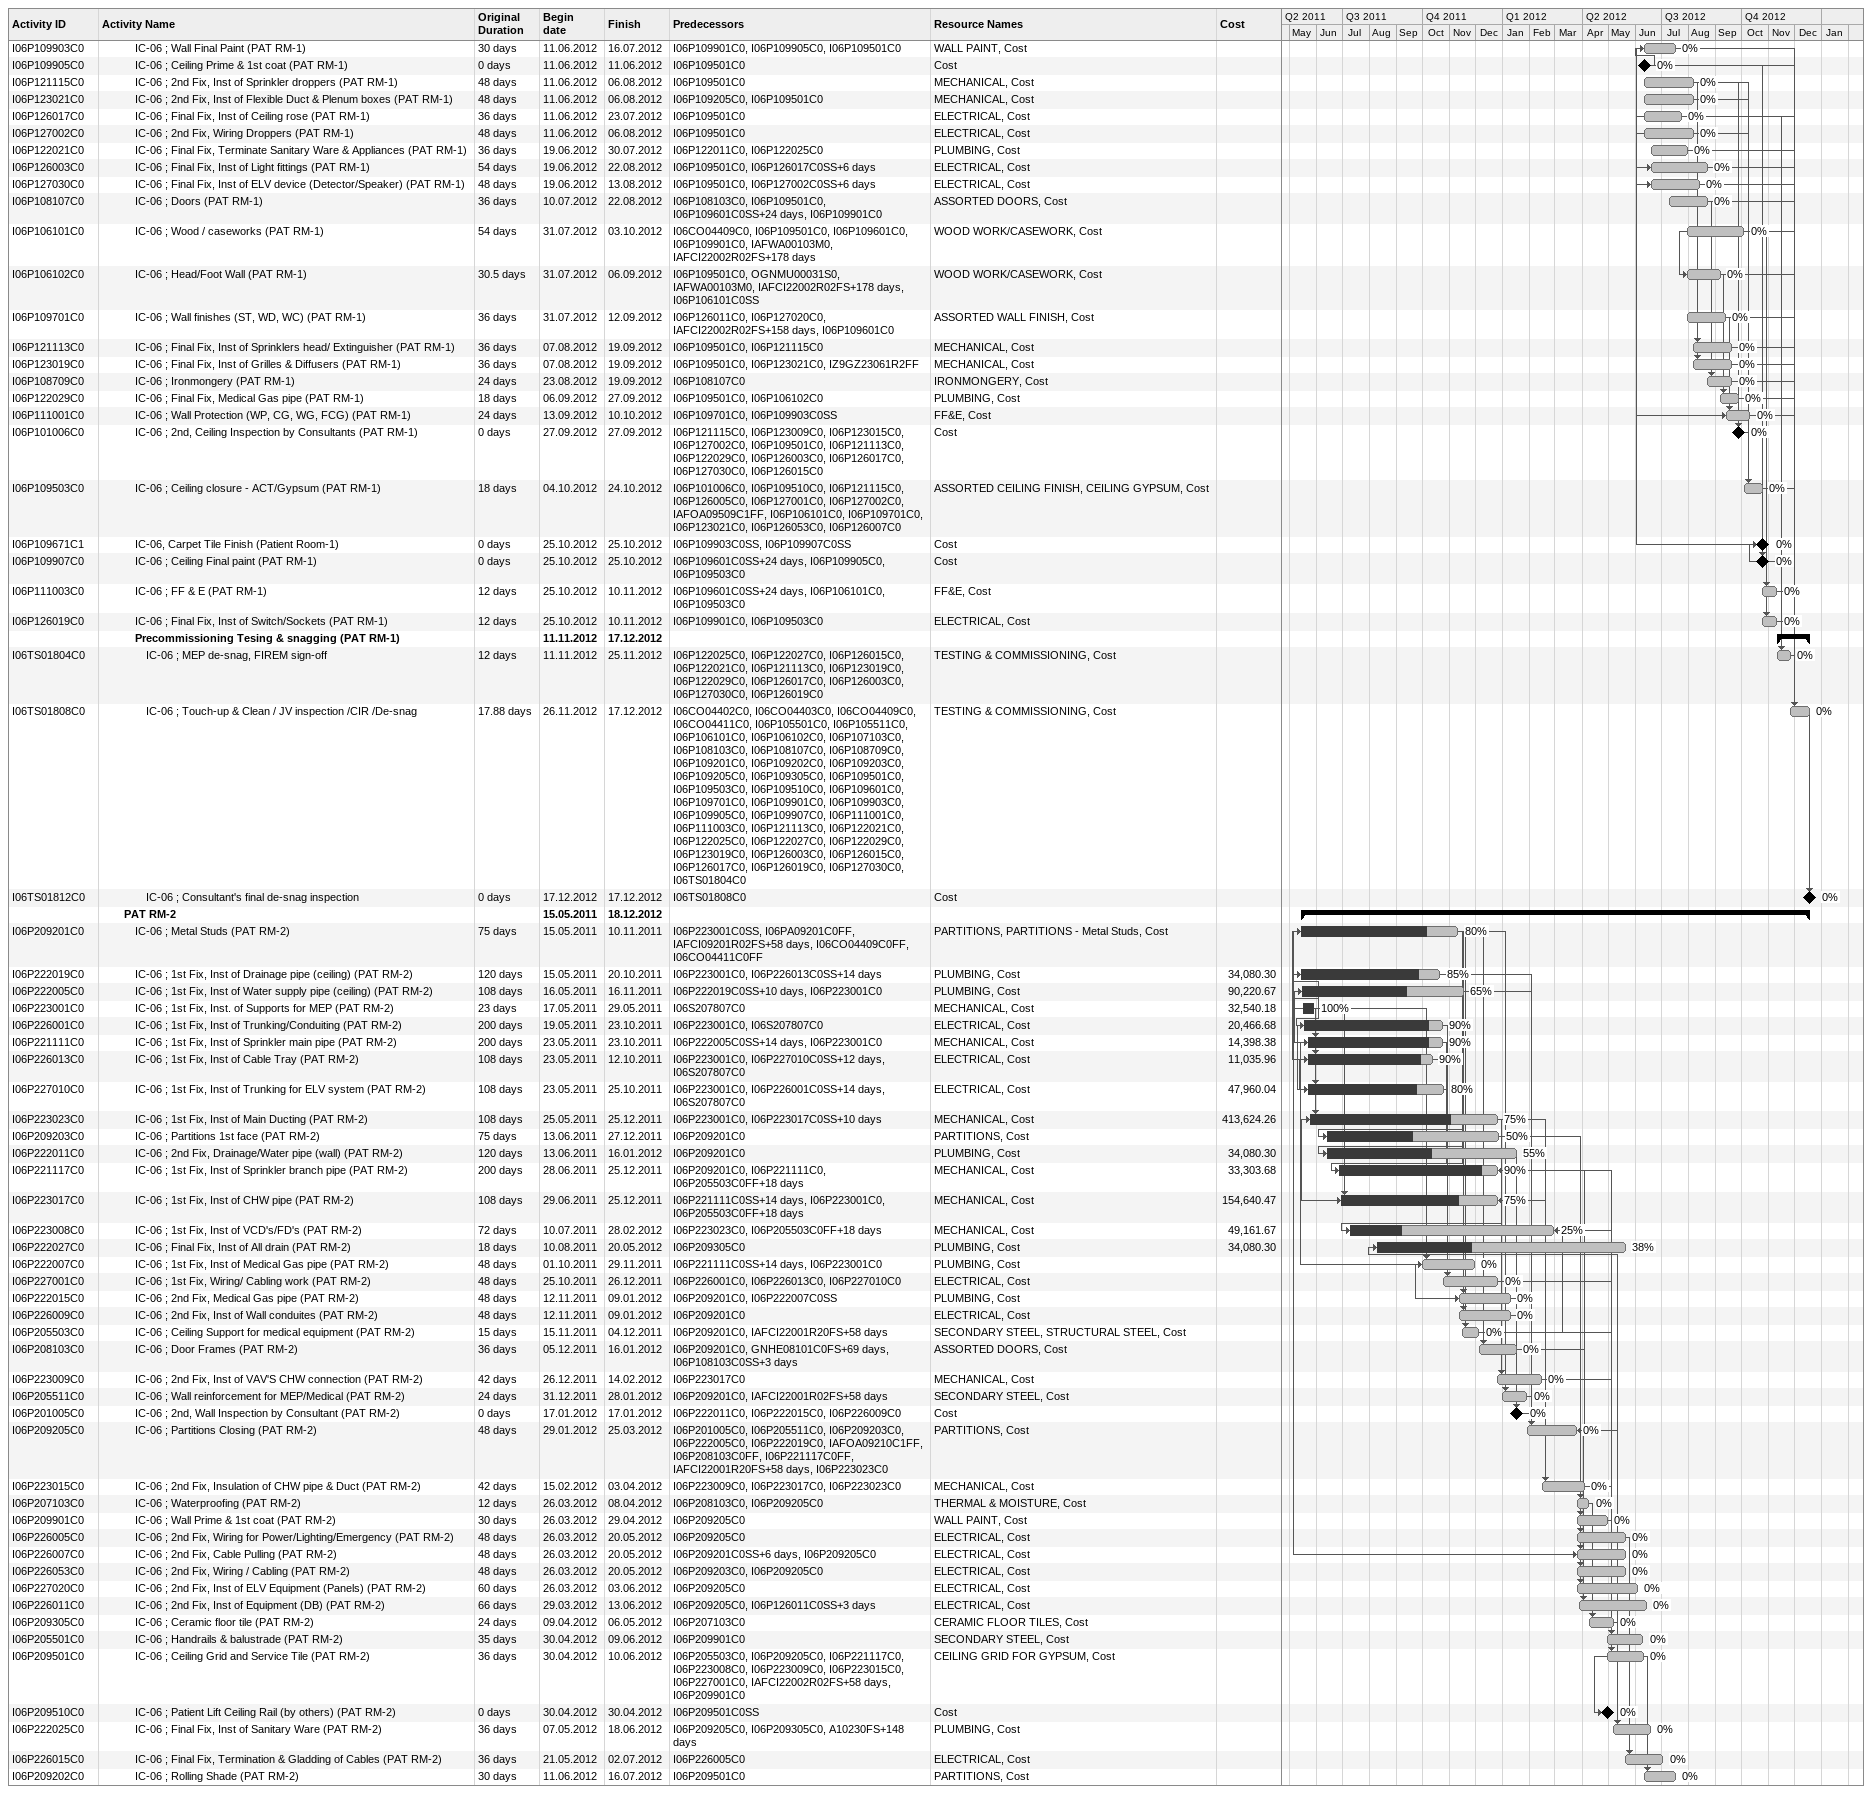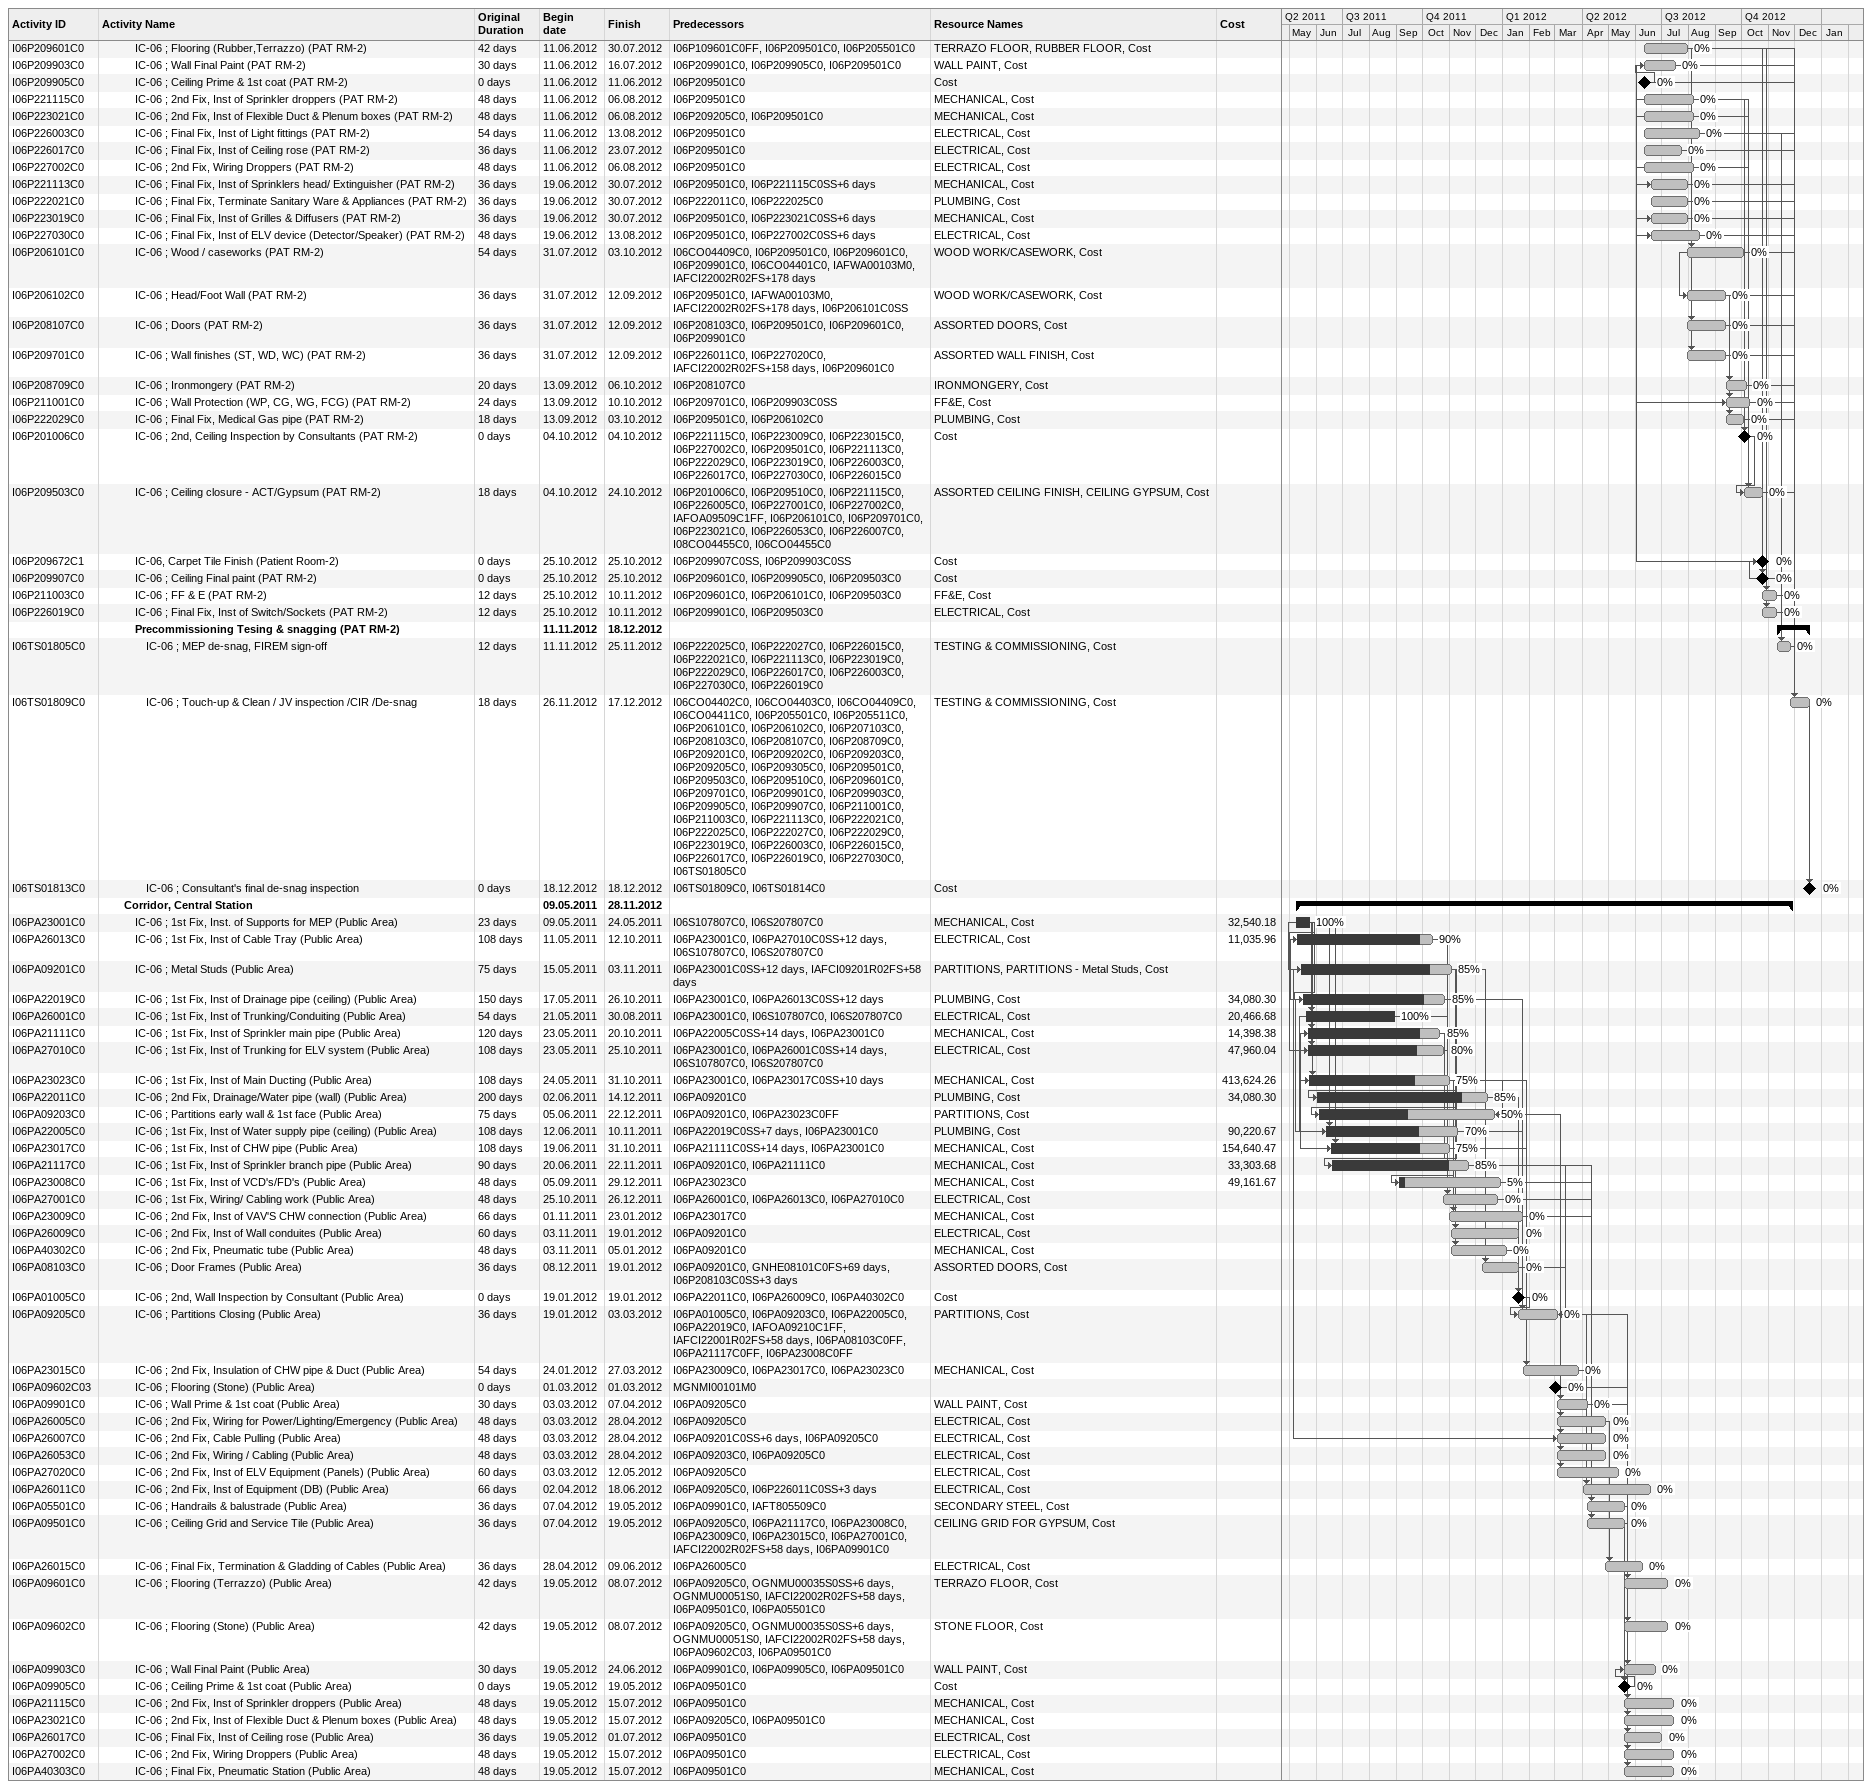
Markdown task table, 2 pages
| ID | Level | Task | Original duration | Start | Finish | Predecessors | Resources | % complete | Cost |
|---|---|---|---|---|---|---|---|---|---|
| I06P109903C0 | 4 | IC-06 ; Wall Final Paint (PAT RM-1) | 30d | 2012-06-11 | 2012-07-16 | I06P109901C0, I06P109905C0, I06P109501C0 | WALL PAINT, Cost | 0 |  |
| I06P109905C0 | 4 | IC-06 ; Ceiling Prime & 1st coat (PAT RM-1) | 0d | 2012-06-11 | 2012-06-11 | I06P109501C0 | Cost | 0 |  |
| I06P121115C0 | 4 | IC-06 ; 2nd Fix, Inst of Sprinkler droppers (PAT RM-1) | 48d | 2012-06-11 | 2012-08-06 | I06P109501C0 | MECHANICAL, Cost | 0 |  |
| I06P123021C0 | 4 | IC-06 ; 2nd Fix, Inst of Flexible Duct & Plenum boxes (PAT RM-1) | 48d | 2012-06-11 | 2012-08-06 | I06P109205C0, I06P109501C0 | MECHANICAL, Cost | 0 |  |
| I06P126017C0 | 4 | IC-06 ; Final Fix, Inst of Ceiling rose (PAT RM-1) | 36d | 2012-06-11 | 2012-07-23 | I06P109501C0 | ELECTRICAL, Cost | 0 |  |
| I06P127002C0 | 4 | IC-06 ; 2nd Fix, Wiring Droppers (PAT RM-1) | 48d | 2012-06-11 | 2012-08-06 | I06P109501C0 | ELECTRICAL, Cost | 0 |  |
| I06P122021C0 | 4 | IC-06 ; Final Fix, Terminate Sanitary Ware & Appliances (PAT RM-1) | 36d | 2012-06-19 | 2012-07-30 | I06P122011C0, I06P122025C0 | PLUMBING, Cost | 0 |  |
| I06P126003C0 | 4 | IC-06 ; Final Fix, Inst of Light fittings (PAT RM-1) | 54d | 2012-06-19 | 2012-08-22 | I06P109501C0, I06P126017C0SS+6d | ELECTRICAL, Cost | 0 |  |
| I06P127030C0 | 4 | IC-06 ; Final Fix, Inst of ELV device (Detector/Speaker) (PAT RM-1) | 48d | 2012-06-19 | 2012-08-13 | I06P109501C0, I06P127002C0SS+6d | ELECTRICAL, Cost | 0 |  |
| I06P108107C0 | 4 | IC-06 ; Doors (PAT RM-1) | 36d | 2012-07-10 | 2012-08-22 | I06P108103C0, I06P109501C0, I06P109601C0SS+24d, I06P109901C0 | ASSORTED DOORS, Cost | 0 |  |
| I06P106101C0 | 4 | IC-06 ; Wood / caseworks (PAT RM-1) | 54d | 2012-07-31 | 2012-10-03 | I06CO04409C0, I06P109501C0, I06P109601C0, I06P109901C0, IAFWA00103M0, IAFCI22002R02FS+178d | WOOD WORK/CASEWORK, Cost | 0 |  |
| I06P106102C0 | 4 | IC-06 ; Head/Foot Wall (PAT RM-1) | 30.5d | 2012-07-31 | 2012-09-06 | I06P109501C0, OGNMU00031S0, IAFWA00103M0, IAFCI22002R02FS+178d, I06P106101C0SS | WOOD WORK/CASEWORK, Cost | 0 |  |
| I06P109701C0 | 4 | IC-06 ; Wall finishes (ST, WD, WC) (PAT RM-1) | 36d | 2012-07-31 | 2012-09-12 | I06P126011C0, I06P127020C0, IAFCI22002R02FS+158d, I06P109601C0 | ASSORTED WALL FINISH, Cost | 0 |  |
| I06P121113C0 | 4 | IC-06 ; Final Fix, Inst of Sprinklers head/ Extinguisher (PAT RM-1) | 36d | 2012-08-07 | 2012-09-19 | I06P109501C0, I06P121115C0 | MECHANICAL, Cost | 0 |  |
| I06P123019C0 | 4 | IC-06 ; Final Fix, Inst of Grilles & Diffusers (PAT RM-1) | 36d | 2012-08-07 | 2012-09-19 | I06P109501C0, I06P123021C0, IZ9GZ23061R2FF | MECHANICAL, Cost | 0 |  |
| I06P108709C0 | 4 | IC-06 ; Ironmongery (PAT RM-1) | 24d | 2012-08-23 | 2012-09-19 | I06P108107C0 | IRONMONGERY, Cost | 0 |  |
| I06P122029C0 | 4 | IC-06 ; Final Fix, Medical Gas pipe (PAT RM-1) | 18d | 2012-09-06 | 2012-09-27 | I06P109501C0, I06P106102C0 | PLUMBING, Cost | 0 |  |
| I06P111001C0 | 4 | IC-06 ; Wall Protection (WP, CG, WG, FCG) (PAT RM-1) | 24d | 2012-09-13 | 2012-10-10 | I06P109701C0, I06P109903C0SS | FF&E, Cost | 0 |  |
| I06P101006C0 | 4 | IC-06 ; 2nd, Ceiling Inspection by Consultants (PAT RM-1) | 0d | 2012-09-27 | 2012-09-27 | I06P121115C0, I06P123009C0, I06P123015C0, I06P127002C0, I06P109501C0, I06P121113C0, I06P122029C0, I06P126003C0, I06P126017C0, I06P127030C0, I06P126015C0 | Cost | 0 |  |
| I06P109503C0 | 4 | IC-06 ; Ceiling closure - ACT/Gypsum (PAT RM-1) | 18d | 2012-10-04 | 2012-10-24 | I06P101006C0, I06P109510C0, I06P121115C0, I06P126005C0, I06P127001C0, I06P127002C0, IAFOA09509C1FF, I06P106101C0, I06P109701C0, I06P123021C0, I06P126053C0, I06P126007C0 | ASSORTED CEILING FINISH, CEILING GYPSUM, Cost | 0 |  |
| I06P109671C1 | 4 | IC-06, Carpet Tile Finish (Patient Room-1) | 0d | 2012-10-25 | 2012-10-25 | I06P109903C0SS, I06P109907C0SS | Cost | 0 |  |
| I06P109907C0 | 4 | IC-06 ; Ceiling Final paint (PAT RM-1) | 0d | 2012-10-25 | 2012-10-25 | I06P109601C0SS+24d, I06P109905C0, I06P109503C0 | Cost | 0 |  |
| I06P111003C0 | 4 | IC-06 ; FF & E (PAT RM-1) | 12d | 2012-10-25 | 2012-11-10 | I06P109601C0SS+24d, I06P106101C0, I06P109503C0 | FF&E, Cost | 0 |  |
| I06P126019C0 | 4 | IC-06 ; Final Fix, Inst of Switch/Sockets (PAT RM-1) | 12d | 2012-10-25 | 2012-11-10 | I06P109901C0, I06P109503C0 | ELECTRICAL, Cost | 0 |  |
|  | 4 | **Precommissioning Tesing & snagging (PAT RM-1)** |  | 2012-11-11 | 2012-12-17 |  |  |  |  |
| I06TS01804C0 | 5 | IC-06 ; MEP de-snag, FIREM sign-off | 12d | 2012-11-11 | 2012-11-25 | I06P122025C0, I06P122027C0, I06P126015C0, I06P122021C0, I06P121113C0, I06P123019C0, I06P122029C0, I06P126017C0, I06P126003C0, I06P127030C0, I06P126019C0 | TESTING & COMMISSIONING, Cost | 0 |  |
| I06TS01808C0 | 5 | IC-06 ; Touch-up & Clean / JV inspection /CIR /De-snag | 17.88d | 2012-11-26 | 2012-12-17 | I06CO04402C0, I06CO04403C0, I06CO04409C0, I06CO04411C0, I06P105501C0, I06P105511C0, I06P106101C0, I06P106102C0, I06P107103C0, I06P108103C0, I06P108107C0, I06P108709C0, I06P109201C0, I06P109202C0, I06P109203C0, I06P109205C0, I06P109305C0, I06P109501C0, I06P109503C0, I06P109510C0, I06P109601C0, I06P109701C0, I06P109901C0, I06P109903C0, I06P109905C0, I06P109907C0, I06P111001C0, I06P111003C0, I06P121113C0, I06P122021C0, I06P122025C0, I06P122027C0, I06P122029C0, I06P123019C0, I06P126003C0, I06P126015C0, I06P126017C0, I06P126019C0, I06P127030C0, I06TS01804C0 | TESTING & COMMISSIONING, Cost | 0 |  |
| I06TS01812C0 | 5 | IC-06 ; Consultant's final de-snag inspection | 0d | 2012-12-17 | 2012-12-17 | I06TS01808C0 | Cost | 0 |  |
|  | 3 | **PAT RM-2** |  | 2011-05-15 | 2012-12-18 |  |  |  |  |
| I06P209201C0 | 4 | IC-06 ; Metal Studs (PAT RM-2) | 75d | 2011-05-15 | 2011-11-10 | I06P223001C0SS, I06PA09201C0FF, IAFCI09201R02FS+58d, I06CO04409C0FF, I06CO04411C0FF | PARTITIONS, PARTITIONS - Metal Studs, Cost | 80 |  |
| I06P222019C0 | 4 | IC-06 ; 1st Fix, Inst of Drainage pipe (ceiling) (PAT RM-2) | 120d | 2011-05-15 | 2011-10-20 | I06P223001C0, I06P226013C0SS+14d | PLUMBING, Cost | 85 | 34080.30 |
| I06P222005C0 | 4 | IC-06 ; 1st Fix, Inst of Water supply pipe (ceiling) (PAT RM-2) | 108d | 2011-05-16 | 2011-11-16 | I06P222019C0SS+10d, I06P223001C0 | PLUMBING, Cost | 65 | 90220.67 |
| I06P223001C0 | 4 | IC-06 ; 1st Fix, Inst. of Supports for MEP (PAT RM-2) | 23d | 2011-05-17 | 2011-05-29 | I06S207807C0 | MECHANICAL, Cost | 100 | 32540.18 |
| I06P226001C0 | 4 | IC-06 ; 1st Fix, Inst of Trunking/Conduiting (PAT RM-2) | 200d | 2011-05-19 | 2011-10-23 | I06P223001C0, I06S207807C0 | ELECTRICAL, Cost | 90 | 20466.68 |
| I06P221111C0 | 4 | IC-06 ; 1st Fix, Inst of Sprinkler main pipe (PAT RM-2) | 200d | 2011-05-23 | 2011-10-23 | I06P222005C0SS+14d, I06P223001C0 | MECHANICAL, Cost | 90 | 14398.38 |
| I06P226013C0 | 4 | IC-06 ; 1st Fix, Inst of Cable Tray (PAT RM-2) | 108d | 2011-05-23 | 2011-10-12 | I06P223001C0, I06P227010C0SS+12d, I06S207807C0 | ELECTRICAL, Cost | 90 | 11035.96 |
| I06P227010C0 | 4 | IC-06 ; 1st Fix, Inst of Trunking for ELV system (PAT RM-2) | 108d | 2011-05-23 | 2011-10-25 | I06P223001C0, I06P226001C0SS+14d, I06S207807C0 | ELECTRICAL, Cost | 80 | 47960.04 |
| I06P223023C0 | 4 | IC-06 ; 1st Fix, Inst of Main Ducting (PAT RM-2) | 108d | 2011-05-25 | 2011-12-25 | I06P223001C0, I06P223017C0SS+10d | MECHANICAL, Cost | 75 | 413624.26 |
| I06P209203C0 | 4 | IC-06 ; Partitions 1st face (PAT RM-2) | 75d | 2011-06-13 | 2011-12-27 | I06P209201C0 | PARTITIONS, Cost | 50 |  |
| I06P222011C0 | 4 | IC-06 ; 2nd Fix, Drainage/Water pipe (wall) (PAT RM-2) | 120d | 2011-06-13 | 2012-01-16 | I06P209201C0 | PLUMBING, Cost | 55 | 34080.30 |
| I06P221117C0 | 4 | IC-06 ; 1st Fix, Inst of Sprinkler branch pipe (PAT RM-2) | 200d | 2011-06-28 | 2011-12-25 | I06P209201C0, I06P221111C0, I06P205503C0FF+18d | MECHANICAL, Cost | 90 | 33303.68 |
| I06P223017C0 | 4 | IC-06 ; 1st Fix, Inst of CHW pipe (PAT RM-2) | 108d | 2011-06-29 | 2011-12-25 | I06P221111C0SS+14d, I06P223001C0, I06P205503C0FF+18d | MECHANICAL, Cost | 75 | 154640.47 |
| I06P223008C0 | 4 | IC-06 ; 1st Fix, Inst of VCD's/FD's (PAT RM-2) | 72d | 2011-07-10 | 2012-02-28 | I06P223023C0, I06P205503C0FF+18d | MECHANICAL, Cost | 25 | 49161.67 |
| I06P222027C0 | 4 | IC-06 ; Final Fix, Inst of All drain (PAT RM-2) | 18d | 2011-08-10 | 2012-05-20 | I06P209305C0 | PLUMBING, Cost | 38 | 34080.30 |
| I06P222007C0 | 4 | IC-06 ; 1st Fix, Inst of Medical Gas pipe (PAT RM-2) | 48d | 2011-10-01 | 2011-11-29 | I06P221111C0SS+14d, I06P223001C0 | PLUMBING, Cost | 0 |  |
| I06P227001C0 | 4 | IC-06 ; 1st Fix, Wiring/ Cabling work (PAT RM-2) | 48d | 2011-10-25 | 2011-12-26 | I06P226001C0, I06P226013C0, I06P227010C0 | ELECTRICAL, Cost | 0 |  |
| I06P222015C0 | 4 | IC-06 ; 2nd Fix, Medical Gas pipe (PAT RM-2) | 48d | 2011-11-12 | 2012-01-09 | I06P209201C0, I06P222007C0SS | PLUMBING, Cost | 0 |  |
| I06P226009C0 | 4 | IC-06 ; 2nd Fix, Inst of Wall conduites (PAT RM-2) | 48d | 2011-11-12 | 2012-01-09 | I06P209201C0 | ELECTRICAL, Cost | 0 |  |
| I06P205503C0 | 4 | IC-06 ; Ceiling Support for medical equipment (PAT RM-2) | 15d | 2011-11-15 | 2011-12-04 | I06P209201C0, IAFCI22001R20FS+58d | SECONDARY STEEL, STRUCTURAL STEEL, Cost | 0 |  |
| I06P208103C0 | 4 | IC-06 ; Door Frames (PAT RM-2) | 36d | 2011-12-05 | 2012-01-16 | I06P209201C0, GNHE08101C0FS+69d, I06P108103C0SS+3d | ASSORTED DOORS, Cost | 0 |  |
| I06P223009C0 | 4 | IC-06 ; 2nd Fix, Inst of VAV'S CHW connection (PAT RM-2) | 42d | 2011-12-26 | 2012-02-14 | I06P223017C0 | MECHANICAL, Cost | 0 |  |
| I06P205511C0 | 4 | IC-06 ; Wall reinforcement for MEP/Medical (PAT RM-2) | 24d | 2011-12-31 | 2012-01-28 | I06P209201C0, IAFCI22001R02FS+58d | SECONDARY STEEL, Cost | 0 |  |
| I06P201005C0 | 4 | IC-06 ; 2nd, Wall Inspection by Consultant (PAT RM-2) | 0d | 2012-01-17 | 2012-01-17 | I06P222011C0, I06P222015C0, I06P226009C0 | Cost | 0 |  |
| I06P209205C0 | 4 | IC-06 ; Partitions Closing (PAT RM-2) | 48d | 2012-01-29 | 2012-03-25 | I06P201005C0, I06P205511C0, I06P209203C0, I06P222005C0, I06P222019C0, IAFOA09210C1FF, I06P208103C0FF, I06P221117C0FF, IAFCI22001R20FS+58d, I06P223023C0 | PARTITIONS, Cost | 0 |  |
| I06P223015C0 | 4 | IC-06 ; 2nd Fix, Insulation of CHW pipe & Duct (PAT RM-2) | 42d | 2012-02-15 | 2012-04-03 | I06P223009C0, I06P223017C0, I06P223023C0 | MECHANICAL, Cost | 0 |  |
| I06P207103C0 | 4 | IC-06 ; Waterproofing (PAT RM-2) | 12d | 2012-03-26 | 2012-04-08 | I06P208103C0, I06P209205C0 | THERMAL & MOISTURE, Cost | 0 |  |
| I06P209901C0 | 4 | IC-06 ; Wall Prime & 1st coat (PAT RM-2) | 30d | 2012-03-26 | 2012-04-29 | I06P209205C0 | WALL PAINT, Cost | 0 |  |
| I06P226005C0 | 4 | IC-06 ; 2nd Fix, Wiring for Power/Lighting/Emergency (PAT RM-2) | 48d | 2012-03-26 | 2012-05-20 | I06P209205C0 | ELECTRICAL, Cost | 0 |  |
| I06P226007C0 | 4 | IC-06 ; 2nd Fix, Cable Pulling (PAT RM-2) | 48d | 2012-03-26 | 2012-05-20 | I06P209201C0SS+6d, I06P209205C0 | ELECTRICAL, Cost | 0 |  |
| I06P226053C0 | 4 | IC-06 ; 2nd Fix, Wiring / Cabling (PAT RM-2) | 48d | 2012-03-26 | 2012-05-20 | I06P209203C0, I06P209205C0 | ELECTRICAL, Cost | 0 |  |
| I06P227020C0 | 4 | IC-06 ; 2nd Fix, Inst of ELV Equipment (Panels) (PAT RM-2) | 60d | 2012-03-26 | 2012-06-03 | I06P209205C0 | ELECTRICAL, Cost | 0 |  |
| I06P226011C0 | 4 | IC-06 ; 2nd Fix, Inst of Equipment (DB) (PAT RM-2) | 66d | 2012-03-29 | 2012-06-13 | I06P209205C0, I06P126011C0SS+3d | ELECTRICAL, Cost | 0 |  |
| I06P209305C0 | 4 | IC-06 ; Ceramic floor tile (PAT RM-2) | 24d | 2012-04-09 | 2012-05-06 | I06P207103C0 | CERAMIC FLOOR TILES, Cost | 0 |  |
| I06P205501C0 | 4 | IC-06 ; Handrails & balustrade (PAT RM-2) | 35d | 2012-04-30 | 2012-06-09 | I06P209901C0 | SECONDARY STEEL, Cost | 0 |  |
| I06P209501C0 | 4 | IC-06 ; Ceiling Grid and Service Tile (PAT RM-2) | 36d | 2012-04-30 | 2012-06-10 | I06P205503C0, I06P209205C0, I06P221117C0, I06P223008C0, I06P223009C0, I06P223015C0, I06P227001C0, IAFCI22002R02FS+58d, I06P209901C0 | CEILING GRID FOR GYPSUM, Cost | 0 |  |
| I06P209510C0 | 4 | IC-06 ; Patient Lift Ceiling Rail (by others) (PAT RM-2) | 0d | 2012-04-30 | 2012-04-30 | I06P209501C0SS | Cost | 0 |  |
| I06P222025C0 | 4 | IC-06 ; Final Fix, Inst of Sanitary Ware (PAT RM-2) | 36d | 2012-05-07 | 2012-06-18 | I06P209205C0, I06P209305C0, A10230FS+148d | PLUMBING, Cost | 0 |  |
| I06P226015C0 | 4 | IC-06 ; Final Fix, Termination & Gladding of Cables (PAT RM-2) | 36d | 2012-05-21 | 2012-07-02 | I06P226005C0 | ELECTRICAL, Cost | 0 |  |
| I06P209202C0 | 4 | IC-06 ; Rolling Shade (PAT RM-2) | 30d | 2012-06-11 | 2012-07-16 | I06P209501C0 | PARTITIONS, Cost | 0 |  |
| I06P209601C0 | 4 | IC-06 ; Flooring (Rubber,Terrazzo) (PAT RM-2) | 42d | 2012-06-11 | 2012-07-30 | I06P109601C0FF, I06P209501C0, I06P205501C0 | TERRAZO FLOOR, RUBBER FLOOR, Cost | 0 |  |
| I06P209903C0 | 4 | IC-06 ; Wall Final Paint (PAT RM-2) | 30d | 2012-06-11 | 2012-07-16 | I06P209901C0, I06P209905C0, I06P209501C0 | WALL PAINT, Cost | 0 |  |
| I06P209905C0 | 4 | IC-06 ; Ceiling Prime & 1st coat (PAT RM-2) | 0d | 2012-06-11 | 2012-06-11 | I06P209501C0 | Cost | 0 |  |
| I06P221115C0 | 4 | IC-06 ; 2nd Fix, Inst of Sprinkler droppers (PAT RM-2) | 48d | 2012-06-11 | 2012-08-06 | I06P209501C0 | MECHANICAL, Cost | 0 |  |
| I06P223021C0 | 4 | IC-06 ; 2nd Fix, Inst of Flexible Duct & Plenum boxes (PAT RM-2) | 48d | 2012-06-11 | 2012-08-06 | I06P209205C0, I06P209501C0 | MECHANICAL, Cost | 0 |  |
| I06P226003C0 | 4 | IC-06 ; Final Fix, Inst of Light fittings (PAT RM-2) | 54d | 2012-06-11 | 2012-08-13 | I06P209501C0 | ELECTRICAL, Cost | 0 |  |
| I06P226017C0 | 4 | IC-06 ; Final Fix, Inst of Ceiling rose (PAT RM-2) | 36d | 2012-06-11 | 2012-07-23 | I06P209501C0 | ELECTRICAL, Cost | 0 |  |
| I06P227002C0 | 4 | IC-06 ; 2nd Fix, Wiring Droppers (PAT RM-2) | 48d | 2012-06-11 | 2012-08-06 | I06P209501C0 | ELECTRICAL, Cost | 0 |  |
| I06P221113C0 | 4 | IC-06 ; Final Fix, Inst of Sprinklers head/ Extinguisher (PAT RM-2) | 36d | 2012-06-19 | 2012-07-30 | I06P209501C0, I06P221115C0SS+6d | MECHANICAL, Cost | 0 |  |
| I06P222021C0 | 4 | IC-06 ; Final Fix, Terminate Sanitary Ware & Appliances (PAT RM-2) | 36d | 2012-06-19 | 2012-07-30 | I06P222011C0, I06P222025C0 | PLUMBING, Cost | 0 |  |
| I06P223019C0 | 4 | IC-06 ; Final Fix, Inst of Grilles & Diffusers (PAT RM-2) | 36d | 2012-06-19 | 2012-07-30 | I06P209501C0, I06P223021C0SS+6d | MECHANICAL, Cost | 0 |  |
| I06P227030C0 | 4 | IC-06 ; Final Fix, Inst of ELV device (Detector/Speaker) (PAT RM-2) | 48d | 2012-06-19 | 2012-08-13 | I06P209501C0, I06P227002C0SS+6d | ELECTRICAL, Cost | 0 |  |
| I06P206101C0 | 4 | IC-06 ; Wood / caseworks (PAT RM-2) | 54d | 2012-07-31 | 2012-10-03 | I06CO04409C0, I06P209501C0, I06P209601C0, I06P209901C0, I06CO04401C0, IAFWA00103M0, IAFCI22002R02FS+178d | WOOD WORK/CASEWORK, Cost | 0 |  |
| I06P206102C0 | 4 | IC-06 ; Head/Foot Wall (PAT RM-2) | 36d | 2012-07-31 | 2012-09-12 | I06P209501C0, IAFWA00103M0, IAFCI22002R02FS+178d, I06P206101C0SS | WOOD WORK/CASEWORK, Cost | 0 |  |
| I06P208107C0 | 4 | IC-06 ; Doors (PAT RM-2) | 36d | 2012-07-31 | 2012-09-12 | I06P208103C0, I06P209501C0, I06P209601C0, I06P209901C0 | ASSORTED DOORS, Cost | 0 |  |
| I06P209701C0 | 4 | IC-06 ; Wall finishes (ST, WD, WC) (PAT RM-2) | 36d | 2012-07-31 | 2012-09-12 | I06P226011C0, I06P227020C0, IAFCI22002R02FS+158d, I06P209601C0 | ASSORTED WALL FINISH, Cost | 0 |  |
| I06P208709C0 | 4 | IC-06 ; Ironmongery (PAT RM-2) | 20d | 2012-09-13 | 2012-10-06 | I06P208107C0 | IRONMONGERY, Cost | 0 |  |
| I06P211001C0 | 4 | IC-06 ; Wall Protection (WP, CG, WG, FCG) (PAT RM-2) | 24d | 2012-09-13 | 2012-10-10 | I06P209701C0, I06P209903C0SS | FF&E, Cost | 0 |  |
| I06P222029C0 | 4 | IC-06 ; Final Fix, Medical Gas pipe (PAT RM-2) | 18d | 2012-09-13 | 2012-10-03 | I06P209501C0, I06P206102C0 | PLUMBING, Cost | 0 |  |
| I06P201006C0 | 4 | IC-06 ; 2nd, Ceiling Inspection by Consultants (PAT RM-2) | 0d | 2012-10-04 | 2012-10-04 | I06P221115C0, I06P223009C0, I06P223015C0, I06P227002C0, I06P209501C0, I06P221113C0, I06P222029C0, I06P223019C0, I06P226003C0, I06P226017C0, I06P227030C0, I06P226015C0 | Cost | 0 |  |
| I06P209503C0 | 4 | IC-06 ; Ceiling closure - ACT/Gypsum (PAT RM-2) | 18d | 2012-10-04 | 2012-10-24 | I06P201006C0, I06P209510C0, I06P221115C0, I06P226005C0, I06P227001C0, I06P227002C0, IAFOA09509C1FF, I06P206101C0, I06P209701C0, I06P223021C0, I06P226053C0, I06P226007C0, I08CO04455C0, I06CO04455C0 | ASSORTED CEILING FINISH, CEILING GYPSUM, Cost | 0 |  |
| I06P209672C1 | 4 | IC-06, Carpet Tile Finish (Patient Room-2) | 0d | 2012-10-25 | 2012-10-25 | I06P209907C0SS, I06P209903C0SS | Cost | 0 |  |
| I06P209907C0 | 4 | IC-06 ; Ceiling Final paint (PAT RM-2) | 0d | 2012-10-25 | 2012-10-25 | I06P209601C0, I06P209905C0, I06P209503C0 | Cost | 0 |  |
| I06P211003C0 | 4 | IC-06 ; FF & E (PAT RM-2) | 12d | 2012-10-25 | 2012-11-10 | I06P209601C0, I06P206101C0, I06P209503C0 | FF&E, Cost | 0 |  |
| I06P226019C0 | 4 | IC-06 ; Final Fix, Inst of Switch/Sockets (PAT RM-2) | 12d | 2012-10-25 | 2012-11-10 | I06P209901C0, I06P209503C0 | ELECTRICAL, Cost | 0 |  |
|  | 4 | **Precommissioning Tesing & snagging (PAT RM-2)** |  | 2012-11-11 | 2012-12-18 |  |  |  |  |
| I06TS01805C0 | 5 | IC-06 ; MEP de-snag, FIREM sign-off | 12d | 2012-11-11 | 2012-11-25 | I06P222025C0, I06P222027C0, I06P226015C0, I06P222021C0, I06P221113C0, I06P223019C0, I06P222029C0, I06P226017C0, I06P226003C0, I06P227030C0, I06P226019C0 | TESTING & COMMISSIONING, Cost | 0 |  |
| I06TS01809C0 | 5 | IC-06 ; Touch-up & Clean / JV inspection /CIR /De-snag | 18d | 2012-11-26 | 2012-12-17 | I06CO04402C0, I06CO04403C0, I06CO04409C0, I06CO04411C0, I06P205501C0, I06P205511C0, I06P206101C0, I06P206102C0, I06P207103C0, I06P208103C0, I06P208107C0, I06P208709C0, I06P209201C0, I06P209202C0, I06P209203C0, I06P209205C0, I06P209305C0, I06P209501C0, I06P209503C0, I06P209510C0, I06P209601C0, I06P209701C0, I06P209901C0, I06P209903C0, I06P209905C0, I06P209907C0, I06P211001C0, I06P211003C0, I06P221113C0, I06P222021C0, I06P222025C0, I06P222027C0, I06P222029C0, I06P223019C0, I06P226003C0, I06P226015C0, I06P226017C0, I06P226019C0, I06P227030C0, I06TS01805C0 | TESTING & COMMISSIONING, Cost | 0 |  |
| I06TS01813C0 | 5 | IC-06 ; Consultant's final de-snag inspection | 0d | 2012-12-18 | 2012-12-18 | I06TS01809C0, I06TS01814C0 | Cost | 0 |  |
|  | 3 | **Corridor, Central Station** |  | 2011-05-09 | 2012-11-28 |  |  |  |  |
| I06PA23001C0 | 4 | IC-06 ; 1st Fix, Inst. of Supports for MEP (Public Area) | 23d | 2011-05-09 | 2011-05-24 | I06S107807C0, I06S207807C0 | MECHANICAL, Cost | 100 | 32540.18 |
| I06PA26013C0 | 4 | IC-06 ; 1st Fix, Inst of Cable Tray (Public Area) | 108d | 2011-05-11 | 2011-10-12 | I06PA23001C0, I06PA27010C0SS+12d, I06S107807C0, I06S207807C0 | ELECTRICAL, Cost | 90 | 11035.96 |
| I06PA09201C0 | 4 | IC-06 ; Metal Studs (Public Area) | 75d | 2011-05-15 | 2011-11-03 | I06PA23001C0SS+12d, IAFCI09201R02FS+58d | PARTITIONS, PARTITIONS - Metal Studs, Cost | 85 |  |
| I06PA22019C0 | 4 | IC-06 ; 1st Fix, Inst of Drainage pipe (ceiling) (Public Area) | 150d | 2011-05-17 | 2011-10-26 | I06PA23001C0, I06PA26013C0SS+12d | PLUMBING, Cost | 85 | 34080.30 |
| I06PA26001C0 | 4 | IC-06 ; 1st Fix, Inst of Trunking/Conduiting (Public Area) | 54d | 2011-05-21 | 2011-08-30 | I06PA23001C0, I06S107807C0, I06S207807C0 | ELECTRICAL, Cost | 100 | 20466.68 |
| I06PA21111C0 | 4 | IC-06 ; 1st Fix, Inst of Sprinkler main pipe (Public Area) | 120d | 2011-05-23 | 2011-10-20 | I06PA22005C0SS+14d, I06PA23001C0 | MECHANICAL, Cost | 85 | 14398.38 |
| I06PA27010C0 | 4 | IC-06 ; 1st Fix, Inst of Trunking for ELV system (Public Area) | 108d | 2011-05-23 | 2011-10-25 | I06PA23001C0, I06PA26001C0SS+14d, I06S107807C0, I06S207807C0 | ELECTRICAL, Cost | 80 | 47960.04 |
| I06PA23023C0 | 4 | IC-06 ; 1st Fix, Inst of Main Ducting (Public Area) | 108d | 2011-05-24 | 2011-10-31 | I06PA23001C0, I06PA23017C0SS+10d | MECHANICAL, Cost | 75 | 413624.26 |
| I06PA22011C0 | 4 | IC-06 ; 2nd Fix, Drainage/Water pipe (wall) (Public Area) | 200d | 2011-06-02 | 2011-12-14 | I06PA09201C0 | PLUMBING, Cost | 85 | 34080.30 |
| I06PA09203C0 | 4 | IC-06 ; Partitions early wall & 1st face (Public Area) | 75d | 2011-06-05 | 2011-12-22 | I06PA09201C0, I06PA23023C0FF | PARTITIONS, Cost | 50 |  |
| I06PA22005C0 | 4 | IC-06 ; 1st Fix, Inst of Water supply pipe (ceiling) (Public Area) | 108d | 2011-06-12 | 2011-11-10 | I06PA22019C0SS+7d, I06PA23001C0 | PLUMBING, Cost | 70 | 90220.67 |
| I06PA23017C0 | 4 | IC-06 ; 1st Fix, Inst of CHW pipe (Public Area) | 108d | 2011-06-19 | 2011-10-31 | I06PA21111C0SS+14d, I06PA23001C0 | MECHANICAL, Cost | 75 | 154640.47 |
| I06PA21117C0 | 4 | IC-06 ; 1st Fix, Inst of Sprinkler branch pipe (Public Area) | 90d | 2011-06-20 | 2011-11-22 | I06PA09201C0, I06PA21111C0 | MECHANICAL, Cost | 85 | 33303.68 |
| I06PA23008C0 | 4 | IC-06 ; 1st Fix, Inst of VCD's/FD's (Public Area) | 48d | 2011-09-05 | 2011-12-29 | I06PA23023C0 | MECHANICAL, Cost | 5 | 49161.67 |
| I06PA27001C0 | 4 | IC-06 ; 1st Fix, Wiring/ Cabling work (Public Area) | 48d | 2011-10-25 | 2011-12-26 | I06PA26001C0, I06PA26013C0, I06PA27010C0 | ELECTRICAL, Cost | 0 |  |
| I06PA23009C0 | 4 | IC-06 ; 2nd Fix, Inst of VAV'S CHW connection (Public Area) | 66d | 2011-11-01 | 2012-01-23 | I06PA23017C0 | MECHANICAL, Cost | 0 |  |
| I06PA26009C0 | 4 | IC-06 ; 2nd Fix, Inst of Wall conduites (Public Area) | 60d | 2011-11-03 | 2012-01-19 | I06PA09201C0 | ELECTRICAL, Cost | 0 |  |
| I06PA40302C0 | 4 | IC-06 ; 2nd Fix, Pneumatic tube (Public Area) | 48d | 2011-11-03 | 2012-01-05 | I06PA09201C0 | MECHANICAL, Cost | 0 |  |
| I06PA08103C0 | 4 | IC-06 ; Door Frames (Public Area) | 36d | 2011-12-08 | 2012-01-19 | I06PA09201C0, GNHE08101C0FS+69d, I06P208103C0SS+3d | ASSORTED DOORS, Cost | 0 |  |
| I06PA01005C0 | 4 | IC-06 ; 2nd, Wall Inspection by Consultant (Public Area) | 0d | 2012-01-19 | 2012-01-19 | I06PA22011C0, I06PA26009C0, I06PA40302C0 | Cost | 0 |  |
| I06PA09205C0 | 4 | IC-06 ; Partitions Closing (Public Area) | 36d | 2012-01-19 | 2012-03-03 | I06PA01005C0, I06PA09203C0, I06PA22005C0, I06PA22019C0, IAFOA09210C1FF, IAFCI22001R02FS+58d, I06PA08103C0FF, I06PA21117C0FF, I06PA23008C0FF | PARTITIONS, Cost | 0 |  |
| I06PA23015C0 | 4 | IC-06 ; 2nd Fix, Insulation of CHW pipe & Duct (Public Area) | 54d | 2012-01-24 | 2012-03-27 | I06PA23009C0, I06PA23017C0, I06PA23023C0 | MECHANICAL, Cost | 0 |  |
| I06PA09602C03 | 4 | IC-06 ; Flooring (Stone) (Public Area) | 0d | 2012-03-01 | 2012-03-01 | MGNMI00101M0 |  | 0 |  |
| I06PA09901C0 | 4 | IC-06 ; Wall Prime & 1st coat (Public Area) | 30d | 2012-03-03 | 2012-04-07 | I06PA09205C0 | WALL PAINT, Cost | 0 |  |
| I06PA26005C0 | 4 | IC-06 ; 2nd Fix, Wiring for Power/Lighting/Emergency (Public Area) | 48d | 2012-03-03 | 2012-04-28 | I06PA09205C0 | ELECTRICAL, Cost | 0 |  |
| I06PA26007C0 | 4 | IC-06 ; 2nd Fix, Cable Pulling (Public Area) | 48d | 2012-03-03 | 2012-04-28 | I06PA09201C0SS+6d, I06PA09205C0 | ELECTRICAL, Cost | 0 |  |
| I06PA26053C0 | 4 | IC-06 ; 2nd Fix, Wiring / Cabling (Public Area) | 48d | 2012-03-03 | 2012-04-28 | I06PA09203C0, I06PA09205C0 | ELECTRICAL, Cost | 0 |  |
| I06PA27020C0 | 4 | IC-06 ; 2nd Fix, Inst of ELV Equipment (Panels) (Public Area) | 60d | 2012-03-03 | 2012-05-12 | I06PA09205C0 | ELECTRICAL, Cost | 0 |  |
| I06PA26011C0 | 4 | IC-06 ; 2nd Fix, Inst of Equipment (DB) (Public Area) | 66d | 2012-04-02 | 2012-06-18 | I06PA09205C0, I06P226011C0SS+3d | ELECTRICAL, Cost | 0 |  |
| I06PA05501C0 | 4 | IC-06 ; Handrails & balustrade (Public Area) | 36d | 2012-04-07 | 2012-05-19 | I06PA09901C0, IAFT805509C0 | SECONDARY STEEL, Cost | 0 |  |
| I06PA09501C0 | 4 | IC-06 ; Ceiling Grid and Service Tile (Public Area) | 36d | 2012-04-07 | 2012-05-19 | I06PA09205C0, I06PA21117C0, I06PA23008C0, I06PA23009C0, I06PA23015C0, I06PA27001C0, IAFCI22002R02FS+58d, I06PA09901C0 | CEILING GRID FOR GYPSUM, Cost | 0 |  |
| I06PA26015C0 | 4 | IC-06 ; Final Fix, Termination & Gladding of Cables (Public Area) | 36d | 2012-04-28 | 2012-06-09 | I06PA26005C0 | ELECTRICAL, Cost | 0 |  |
| I06PA09601C0 | 4 | IC-06 ; Flooring (Terrazzo) (Public Area) | 42d | 2012-05-19 | 2012-07-08 | I06PA09205C0, OGNMU00035S0SS+6d, OGNMU00051S0, IAFCI22002R02FS+58d, I06PA09501C0, I06PA05501C0 | TERRAZO FLOOR, Cost | 0 |  |
| I06PA09602C0 | 4 | IC-06 ; Flooring (Stone) (Public Area) | 42d | 2012-05-19 | 2012-07-08 | I06PA09205C0, OGNMU00035S0SS+6d, OGNMU00051S0, IAFCI22002R02FS+58d, I06PA09602C03, I06PA09501C0 | STONE FLOOR, Cost | 0 |  |
| I06PA09903C0 | 4 | IC-06 ; Wall Final Paint (Public Area) | 30d | 2012-05-19 | 2012-06-24 | I06PA09901C0, I06PA09905C0, I06PA09501C0 | WALL PAINT, Cost | 0 |  |
| I06PA09905C0 | 4 | IC-06 ; Ceiling Prime & 1st coat (Public Area) | 0d | 2012-05-19 | 2012-05-19 | I06PA09501C0 | Cost | 0 |  |
| I06PA21115C0 | 4 | IC-06 ; 2nd Fix, Inst of Sprinkler droppers (Public Area) | 48d | 2012-05-19 | 2012-07-15 | I06PA09501C0 | MECHANICAL, Cost | 0 |  |
| I06PA23021C0 | 4 | IC-06 ; 2nd Fix, Inst of Flexible Duct & Plenum boxes (Public Area) | 48d | 2012-05-19 | 2012-07-15 | I06PA09205C0, I06PA09501C0 | MECHANICAL, Cost | 0 |  |
| I06PA26017C0 | 4 | IC-06 ; Final Fix, Inst of Ceiling rose (Public Area) | 36d | 2012-05-19 | 2012-07-01 | I06PA09501C0 | ELECTRICAL, Cost | 0 |  |
| I06PA27002C0 | 4 | IC-06 ; 2nd Fix, Wiring Droppers (Public Area) | 48d | 2012-05-19 | 2012-07-15 | I06PA09501C0 | ELECTRICAL, Cost | 0 |  |
| I06PA40303C0 | 4 | IC-06 ; Final Fix, Pneumatic Station (Public Area) | 48d | 2012-05-19 | 2012-07-15 | I06PA09501C0 | MECHANICAL, Cost | 0 |  |
